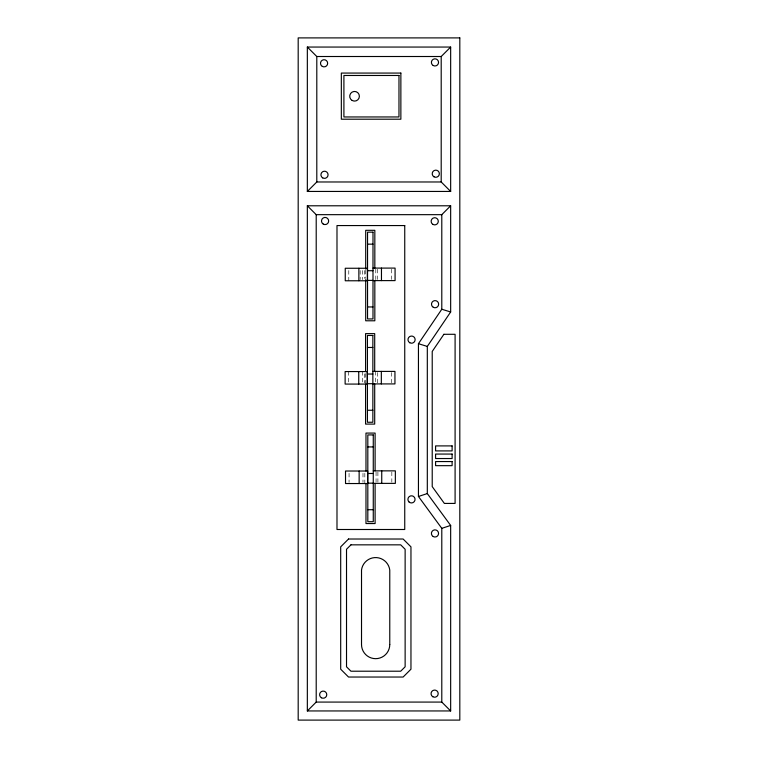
<?xml version="1.0" encoding="UTF-8"?>
<svg xmlns="http://www.w3.org/2000/svg" width="758" height="758" viewBox="0 0 758 758"><rect width="100%" height="100%" fill="white"/><g stroke="black" fill="none" stroke-linecap="round" stroke-linejoin="round"><path stroke-width="0.57" stroke-dasharray="3.79 2.84" d="M391.829 471.997L391.829 482.24M391.554 269.232L391.554 279.475M391.422 372.538L391.422 382.781M377.901 471.997L377.901 482.24M377.617 269.232L377.617 279.475M377.493 372.538L377.493 383.918M376.063 471.997L376.063 482.24M375.788 269.232L375.788 280.612M375.655 371.401L375.655 382.781M365.707 270.265L365.707 278.489M365.583 373.571L365.583 382.97M364.825 473.295L364.825 483.538M364.541 270.53L364.541 278.489M364.418 373.836L364.418 382.942M362.987 473.295L362.987 482.401M362.712 270.53L362.712 279.626M362.58 371.562L362.58 382.942M360.164 270.53L360.164 279.626M349.059 473.295L349.059 482.401M348.784 270.53L348.784 280.773M348.652 371.562L348.652 382.942"/><path stroke-width="1.14" d="M450.659 710.947L441.791 702.079L441.791 528.345L418.444 496.471L418.444 343.706L441.791 309.245L441.791 214.666L450.659 205.788L450.659 311.974L427.313 346.425L427.313 493.572L450.659 525.446L450.659 710.947L307.341 710.947L307.341 205.788L450.659 205.788M450.659 191.442L441.203 181.977L441.203 56.509L450.659 47.053L307.341 47.053L307.341 191.442L450.659 191.442L450.659 47.053M307.341 191.442L316.797 181.977L316.797 56.509L307.341 47.053M307.341 710.947L316.209 702.079L316.209 214.666L307.341 205.788M418.444 496.471L427.313 493.572M441.791 528.345L450.659 525.446M316.797 56.509L441.203 56.509M316.797 181.977L441.203 181.977M316.209 214.666L441.791 214.666M367.545 244.152L372.993 244.152M372.993 268.095L395.079 268.095L395.079 280.612L372.993 280.612M367.545 270.72L372.993 270.72M367.545 280.394L372.993 280.394M367.545 306.952L372.993 306.952M367.422 347.467L372.86 347.467M372.86 371.401L394.946 371.401L394.946 383.918L372.86 383.918M367.422 374.026L372.86 374.026M367.422 383.7L372.86 383.7M367.422 410.258L372.86 410.258M367.82 446.926L373.268 446.926M373.268 470.86L395.354 470.86L395.354 483.377L373.268 483.377M367.82 473.485L373.268 473.485M367.82 483.159L373.268 483.159M367.82 509.717L373.268 509.717M316.209 702.079L441.791 702.079M441.791 309.245L450.659 311.974M418.444 343.706L427.313 346.425M381.738 470.86L381.738 483.377M381.464 268.095L381.464 280.612M381.331 371.401L381.331 383.918M375.106 470.86L375.106 433.083L365.981 433.083L365.981 471.021M375.106 483.377L375.106 523.551L365.981 523.551L365.981 483.538M374.831 268.095L374.831 230.318L365.707 230.318L365.707 269.09M374.831 280.612L374.831 320.786L365.707 320.786L365.707 279.664M374.698 371.401L374.698 333.624L365.583 333.624L365.583 371.562M374.698 383.918L374.698 424.092L365.583 424.092L365.583 384.079M359.14 471.021L359.14 483.538M358.866 268.256L358.866 280.773M358.742 371.562L358.742 384.079M443.894 334.297L432.221 351.447L432.221 486.608L444.368 503.426L455.094 503.426L455.094 334.297L443.894 334.297M348.528 539.014L340.693 546.85L340.693 669.2L348.528 677.036L403.123 677.036L410.959 669.2L410.959 546.85L403.123 539.014L348.528 539.014M350.945 544.841L346.52 549.266L346.52 666.794L350.945 671.209L400.707 671.209L405.132 666.794L405.132 549.266L400.707 544.841L350.945 544.841M459.812 37.9L298.188 37.9L298.188 720.1L459.812 720.1L459.812 37.9M400.868 73.071L341.337 73.071L341.337 119.205L400.868 119.205L400.868 73.071M398.973 75.478L343.905 75.478L343.905 116.959L398.973 116.959L398.973 75.478M404.744 225.562L336.988 225.562L336.988 529.501L404.744 529.501L404.744 225.562M372.993 232.156L367.545 232.156L367.545 318.947L372.993 318.947L372.993 232.156M367.336 268.256L345.25 268.256L345.25 280.773L367.336 280.773L367.336 268.256M372.86 335.462L367.422 335.462L367.422 422.253L372.86 422.253L372.86 335.462M367.213 371.562L345.127 371.562L345.127 384.079L367.213 384.079L367.213 371.562M373.268 434.921L367.82 434.921L367.82 521.712L373.268 521.712L373.268 434.921M452.109 445.903L435.594 445.903L435.594 450.906L452.109 450.906L452.109 445.903M452.109 454.061L435.594 454.061L435.594 458.533L452.109 458.533L452.109 454.061M452.109 461.556L435.594 461.556L435.594 465.668L452.109 465.668L452.109 461.556M367.621 471.021L345.525 471.021L345.525 483.538L367.621 483.538L367.621 471.021M389.764 644.546L389.764 570.054A14.231 14.231 0 0 0 361.519 570.054L361.519 644.546A14.127 14.127 0 0 0 375.636 658.674A14.127 14.127 0 0 0 389.764 644.546M408.96 501.9A3.572 3.572 0 0 0 414.939 500.299A3.572 3.572 0 0 0 410.561 495.921A3.572 3.572 0 0 0 408.96 501.9M409.765 342.73A3.572 3.572 0 0 0 415.138 339.631A3.572 3.572 0 0 0 409.765 336.533A3.572 3.572 0 0 0 409.765 342.73M433.197 536.531A3.572 3.572 0 0 0 438.56 533.433A3.572 3.572 0 0 0 433.197 530.335A3.572 3.572 0 0 0 433.197 536.531M433.188 65.501A3.572 3.572 0 0 0 438.55 62.402A3.572 3.572 0 0 0 433.188 59.304A3.572 3.572 0 0 0 433.188 65.501M434.002 176.813A3.572 3.572 0 0 0 439.365 173.724A3.572 3.572 0 0 0 434.002 170.626A3.572 3.572 0 0 0 434.002 176.813M322.292 66.391A3.572 3.572 0 0 0 327.655 63.293A3.572 3.572 0 0 0 322.292 60.195A3.572 3.572 0 0 0 322.292 66.391M322.709 177.884A3.572 3.572 0 0 0 328.072 174.785A3.572 3.572 0 0 0 322.709 171.696A3.572 3.572 0 0 0 322.709 177.884M432.837 696.735A3.572 3.572 0 0 0 438.2 693.636A3.572 3.572 0 0 0 432.837 690.547A3.572 3.572 0 0 0 432.837 696.735M321.401 697.758A3.572 3.572 0 0 0 326.764 694.669A3.572 3.572 0 0 0 321.401 691.571A3.572 3.572 0 0 0 321.401 697.758M433.292 307.284A3.572 3.572 0 0 0 438.655 304.185A3.572 3.572 0 0 0 433.292 301.087A3.572 3.572 0 0 0 433.292 307.284M432.932 224.396A3.572 3.572 0 0 0 438.295 221.298A3.572 3.572 0 0 0 432.932 218.2A3.572 3.572 0 0 0 432.932 224.396M323.296 224.103A3.572 3.572 0 0 0 328.659 221.004A3.572 3.572 0 0 0 323.296 217.906A3.572 3.572 0 0 0 323.296 224.103M352.138 100.454A4.823 4.823 0 0 0 359.377 96.266A4.823 4.823 0 0 0 352.138 92.088A4.823 4.823 0 0 0 352.138 100.454"/></g></svg>
